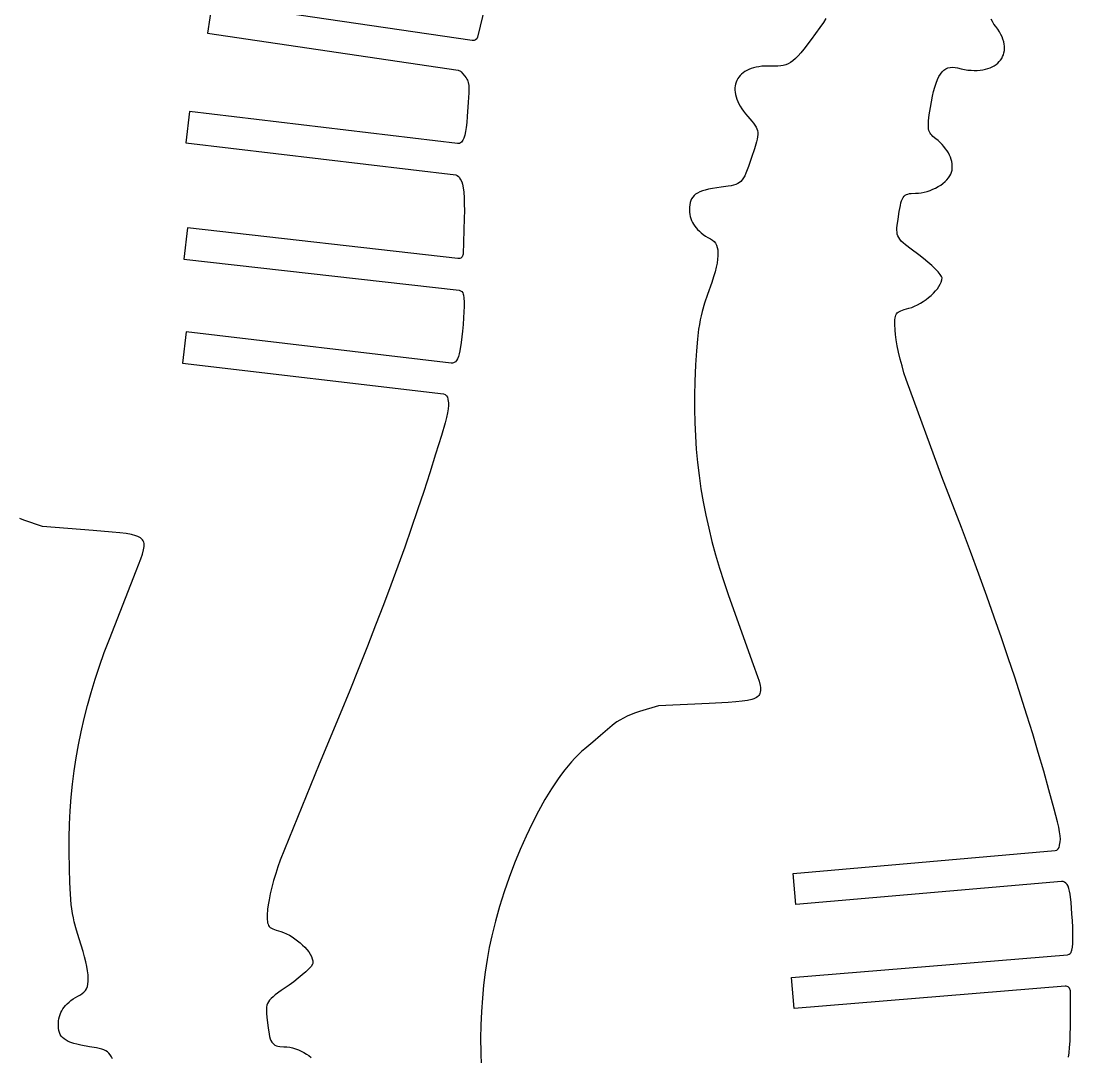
# Model space of a CAD drawing. Header units: millimetres. Extents: x 379 to 541, y 178 to 382.
# Drawn here: x 462.9 to 530.1, y 249.3 to 315.5 of the extents above; entities that cross this region are included whole.
import ezdxf

# ---------------------------------------------------------------- set-up
doc = ezdxf.new("R2010")
doc.units = ezdxf.units.MM

msp = doc.modelspace()

# ---------------------------------------------------------------- linework, layer by layer
at = {"flags": 128}
for points in [[(492.584188, 316.486572), (492.095999, 314.473922, -0.387572), (491.760763, 314.247838), (475.133936, 316.695378), (474.842667, 314.716701), (490.854271, 312.359725, -0.185272), (491.041598, 312.254315), (491.369208, 311.858878), (491.411436, 311.793923), (491.446719, 311.723531), (491.475542, 311.647286), (491.498385, 311.564774), (491.528057, 311.379286), (491.539592, 311.163743), (491.536844, 310.914822), (491.503919, 310.303558), (491.441827, 309.390786), (491.409816, 309.019141), (491.374518, 308.69946), (491.33395, 308.428345), (491.28613, 308.202397), (491.229077, 308.018222), (491.160807, 307.872421), (491.121847, 307.812848), (491.079339, 307.761595), (491.061058, 307.744477, -0.22133), (490.820475, 307.665571), (473.69162, 309.708575), (473.454753, 307.722651), (490.69818, 305.665982, -0.24052), (490.992365, 305.392584), (490.977386, 305.407889), (491.088036, 305.220716), (491.13826, 305.063667), (491.180076, 304.837307), (491.212893, 304.548319), (491.236121, 304.203387), (491.249168, 303.809195), (491.251444, 303.372426), (491.242358, 302.899762), (491.171795, 300.596794, -0.438566), (490.838092, 300.307897), (473.557695, 302.269846), (473.332073, 300.282613), (490.922984, 298.285409, -0.339554), (491.172822, 298.038284), (491.180036, 298.010822), (491.191519, 297.993713), (491.22235, 297.787472), (491.23541, 297.549829), (491.23652, 297.252589), (491.225827, 296.905522), (491.203475, 296.518396), (491.169609, 296.10098), (491.124376, 295.663046), (491.040595, 294.951312), (490.962823, 294.418558), (490.920843, 294.212029), (490.873948, 294.041519), (490.819997, 293.904123), (490.756854, 293.79693), (490.682378, 293.717035), (490.59568, 293.662317, -0.171776), (490.400405, 293.618081), (473.466539, 295.616353), (473.232157, 293.630134), (489.923554, 291.660475, -0.337289), (490.193455, 291.327441), (490.202848, 291.291129), (490.233011, 291.094362), (490.238375, 290.911253), (490.219028, 290.694557), (490.175929, 290.441278), (490.110037, 290.148417), (490.022309, 289.812978), (489.785179, 289.002373), (489.413374, 287.793102), (489.037204, 286.600059), (488.654265, 285.416774), (488.262146, 284.236774), (487.858444, 283.053592), (487.440751, 281.860755), (487.00666, 280.651794), (486.553764, 279.420238), (486.079656, 278.159616), (485.581931, 276.86346), (485.058181, 275.525297), (484.505999, 274.138658), (483.922979, 272.697072), (483.306713, 271.194069), (481.964819, 267.97793), (479.480951, 261.83341), (479.33431, 261.415245), (479.19442, 260.979119), (479.064562, 260.537868), (478.94802, 260.104329), (478.848075, 259.691335), (478.76801, 259.311723), (478.711106, 258.978329), (478.680649, 258.703987), (478.658765, 258.330141), (478.655567, 258.041986), (478.663721, 257.925378), (478.679841, 257.824593), (478.705025, 257.737766), (478.740373, 257.66303), (478.786984, 257.59852), (478.845954, 257.542368), (478.918383, 257.49271), (479.00537, 257.447678), (479.227409, 257.364027), (479.52086, 257.276486), (479.702372, 257.216078), (479.88565, 257.138481), (480.068801, 257.045536), (480.249934, 256.93908), (480.427155, 256.820954), (480.598572, 256.692998), (480.762294, 256.557052), (480.916427, 256.414952), (481.059081, 256.268541), (481.188363, 256.119658), (481.30238, 255.97014), (481.39924, 255.821829), (481.477051, 255.676563), (481.533921, 255.536182), (481.567958, 255.402526), (481.577268, 255.277433), (481.568218, 255.233916), (481.54395, 255.180907), (481.452904, 255.049336), (481.310411, 254.888569), (481.122752, 254.704456), (480.896206, 254.502844), (480.637054, 254.289582), (480.351576, 254.070518), (480.046053, 253.851502), (479.544657, 253.501835), (479.169401, 253.224602), (479.023969, 253.104954), (478.903947, 252.993582), (478.807291, 252.887208), (478.731958, 252.782553), (478.675908, 252.676339), (478.637097, 252.565292), (478.613485, 252.44613), (478.603025, 252.315577), (478.60368, 252.170356), (478.613406, 252.007189), (478.6519, 251.613902), (478.710727, 251.109327), (478.773324, 250.716203), (478.808789, 250.557061), (478.848497, 250.420534), (478.89355, 250.304872), (478.945049, 250.208325), (479.004092, 250.129147), (479.071781, 250.065584), (479.149218, 250.01589), (479.2375, 249.978315), (479.33773, 249.951109), (479.451007, 249.932523), (479.721107, 249.914214), (479.903598, 249.900756), (480.088619, 249.872174), (480.274458, 249.829547), (480.459395, 249.773958), (480.641716, 249.706486), (480.819705, 249.628212), (480.991647, 249.540218), (481.155824, 249.443584), (481.31052, 249.33939), (481.454021, 249.228717)], [(529.8607, 249.23923), (529.902352, 249.527077), (529.936133, 249.871136), (529.961246, 250.264744), (529.976898, 250.701238), (529.982292, 251.173958), (529.982292, 253.478007, 0.438566), (529.657594, 253.776989), (512.325216, 252.345187), (512.16056, 254.338397), (529.804386, 255.795928, 0.339554), (530.061675, 256.035286), (530.069727, 256.062514), (530.081729, 256.079263), (530.118861, 256.284463), (530.139193, 256.521595), (530.149406, 256.818661), (530.149347, 257.165893), (530.138861, 257.553522), (530.117795, 257.971779), (530.085995, 258.410893), (530.024051, 259.124859), (529.962632, 259.659745), (529.926996, 259.867463), (529.885345, 260.039329), (529.835628, 260.178313), (529.775797, 260.287389), (529.703803, 260.369528), (529.618822, 260.426876, 0.171776), (529.424993, 260.477071), (512.437872, 258.99835), (512.264428, 260.990816), (529.008318, 262.448363, 0.337289), (529.288293, 262.772974), (529.298793, 262.808982), (529.334968, 263.004733), (529.345937, 263.187592), (529.333236, 263.404779), (529.297914, 263.659259), (529.241022, 263.954), (529.163608, 264.291969), (528.951415, 265.109456), (528.616819, 266.329546), (528.277364, 267.53355), (527.930843, 268.728008), (527.575047, 269.919463), (527.20777, 271.114454), (526.826805, 272.319524), (526.429943, 273.541212), (526.014977, 274.786061), (525.579699, 276.060611), (525.121903, 277.371403), (524.639381, 278.724978), (524.129925, 280.127878), (523.591328, 281.586643), (523.021382, 283.107815), (521.778614, 286.363542), (519.484092, 292.58125), (519.350327, 293.00371), (519.223859, 293.443915), (519.107576, 293.888936), (519.004366, 294.325841), (518.917116, 294.741702), (518.848714, 295.123588), (518.802048, 295.458569), (518.780007, 295.733715), (518.769583, 296.108056), (518.775211, 296.396173), (518.786932, 296.512477), (518.806131, 296.612721), (518.833963, 296.698736), (518.871583, 296.772354), (518.920148, 296.835407), (518.98081, 296.889726), (519.054726, 296.937143), (519.143051, 296.97949), (519.367548, 297.056301), (519.663542, 297.134814), (519.846819, 297.189635), (520.032388, 297.261582), (520.218299, 297.348875), (520.402607, 297.449733), (520.583363, 297.562376), (520.758618, 297.685022), (520.926427, 297.815891), (521.08484, 297.953203), (521.231911, 298.095177), (521.365692, 298.240031), (521.484234, 298.385987), (521.585591, 298.531262), (521.667815, 298.674077), (521.728957, 298.81265), (521.767071, 298.945201), (521.780208, 299.06995), (521.772495, 299.113724), (521.749862, 299.167451), (521.662888, 299.301749), (521.525386, 299.466804), (521.343453, 299.656578), (521.123188, 299.865034), (520.870689, 300.086133), (520.592054, 300.313837), (520.293382, 300.542107), (519.80293, 300.906966), (519.43634, 301.195561), (519.294641, 301.319607), (519.178086, 301.434602), (519.084733, 301.543887), (519.012641, 301.6508), (518.95987, 301.75868), (518.924478, 301.870864), (518.904526, 301.990693), (518.89807, 302.121505), (518.903172, 302.266638), (518.91789, 302.429431), (518.968411, 302.821354), (519.042663, 303.323891), (519.117271, 303.714914), (519.157593, 303.872895), (519.201464, 304.008142), (519.250038, 304.12237), (519.304469, 304.217294), (519.36591, 304.294627), (519.435514, 304.356087), (519.514436, 304.403386), (519.603828, 304.43824), (519.704844, 304.462363), (519.818637, 304.477471), (520.089171, 304.4875), (520.271988, 304.495363), (520.457798, 304.518265), (520.644855, 304.55518), (520.831408, 304.605079), (521.01571, 304.666936), (521.196013, 304.739722), (521.370569, 304.822409), (521.537628, 304.91397), (521.695443, 305.013377), (521.842266, 305.119603), (521.976347, 305.23162), (522.09594, 305.3484), (522.199295, 305.468915), (522.284664, 305.592138), (522.3503, 305.717041), (522.394453, 305.842597), (522.421552, 305.972811), (522.435607, 306.105499), (522.436828, 306.240223), (522.425423, 306.376544), (522.4016, 306.514024), (522.365568, 306.652223), (522.317536, 306.790702), (522.257712, 306.929024), (522.186306, 307.066748), (522.103524, 307.203437), (522.009577, 307.338652), (521.904672, 307.471953), (521.789019, 307.602902), (521.662825, 307.73106), (521.5263, 307.855989), (521.379651, 307.97725), (521.202048, 308.125802), (521.130196, 308.196283), (521.069133, 308.267211), (521.018475, 308.340823), (520.977839, 308.419351), (520.946842, 308.505031), (520.9251, 308.600098), (520.912231, 308.706785), (520.90785, 308.827326), (520.923022, 309.118911), (520.967549, 309.492728), (521.038366, 309.966652), (521.101581, 310.342485), (521.168803, 310.68629), (521.240478, 310.998715), (521.317052, 311.280408), (521.398971, 311.532018), (521.486681, 311.754195), (521.580629, 311.947587), (521.681261, 312.112843), (521.789022, 312.250611), (521.90436, 312.361541), (522.02772, 312.44628), (522.159549, 312.505479), (522.300292, 312.539786), (522.450395, 312.549849), (522.610306, 312.536317), (522.78047, 312.499839), (523.005507, 312.444125), (523.224205, 312.400868), (523.436238, 312.369716), (523.641281, 312.350316), (523.839006, 312.342313), (524.029088, 312.345355), (524.211201, 312.359087), (524.385018, 312.383157), (524.550213, 312.417211), (524.70646, 312.460895), (524.853433, 312.513856), (524.990805, 312.575741), (525.118251, 312.646196), (525.235444, 312.724867), (525.342057, 312.811401), (525.437766, 312.905445), (525.522242, 313.006646), (525.595161, 313.114649), (525.656196, 313.229101), (525.705021, 313.349649), (525.74131, 313.475939), (525.764736, 313.607618), (525.774973, 313.744332), (525.771696, 313.885728), (525.754577, 314.031453), (525.723291, 314.181153), (525.677511, 314.334474), (525.616912, 314.491063), (525.541166, 314.650567), (525.449948, 314.812631), (525.342932, 314.976904), (525.219792, 315.14303), (525.101054, 315.302882), (524.998366, 315.460971), (524.91174, 315.618537)], [(529.8607, 249.23923), (529.902352, 249.527077), (529.936133, 249.871136), (529.961246, 250.264744), (529.976898, 250.701238), (529.982292, 251.173958), (529.982292, 253.478007, 0.438566), (529.657594, 253.776989), (512.325216, 252.345187), (512.16056, 254.338397), (529.804386, 255.795928, 0.339554), (530.061675, 256.035286), (530.069727, 256.062514), (530.081729, 256.079263), (530.118861, 256.284463), (530.139193, 256.521595), (530.149406, 256.818661), (530.149347, 257.165893), (530.138861, 257.553522), (530.117795, 257.971779), (530.085995, 258.410893), (530.024051, 259.124859), (529.962632, 259.659745), (529.926996, 259.867463), (529.885345, 260.039329), (529.835628, 260.178313), (529.775797, 260.287389), (529.703803, 260.369528), (529.618822, 260.426876, 0.171776), (529.424993, 260.477071), (512.437872, 258.99835), (512.264428, 260.990816), (529.008318, 262.448363, 0.337289), (529.288293, 262.772974), (529.298793, 262.808982), (529.334968, 263.004733), (529.345937, 263.187592), (529.333236, 263.404779), (529.297914, 263.659259), (529.241022, 263.954), (529.163608, 264.291969), (528.951415, 265.109456), (528.616819, 266.329546), (528.277364, 267.53355), (527.930843, 268.728008), (527.575047, 269.919463), (527.20777, 271.114454), (526.826805, 272.319524), (526.429943, 273.541212), (526.014977, 274.786061), (525.579699, 276.060611), (525.121903, 277.371403), (524.639381, 278.724978), (524.129925, 280.127878), (523.591328, 281.586643), (523.021382, 283.107815), (521.778614, 286.363542), (519.484092, 292.58125), (519.350327, 293.00371), (519.223859, 293.443915), (519.107576, 293.888936), (519.004366, 294.325841), (518.917116, 294.741702), (518.848714, 295.123588), (518.802048, 295.458569), (518.780007, 295.733715), (518.769583, 296.108056), (518.775211, 296.396173), (518.786932, 296.512477), (518.806131, 296.612721), (518.833963, 296.698736), (518.871583, 296.772354), (518.920148, 296.835407), (518.98081, 296.889726), (519.054726, 296.937143), (519.143051, 296.97949), (519.367548, 297.056301), (519.663542, 297.134814), (519.846819, 297.189635), (520.032388, 297.261582), (520.218299, 297.348875), (520.402607, 297.449733), (520.583363, 297.562376), (520.758618, 297.685022), (520.926427, 297.815891), (521.08484, 297.953203), (521.231911, 298.095177), (521.365692, 298.240031), (521.484234, 298.385987), (521.585591, 298.531262), (521.667815, 298.674077), (521.728957, 298.81265), (521.767071, 298.945201), (521.780208, 299.06995), (521.772495, 299.113724), (521.749862, 299.167451), (521.662888, 299.301749), (521.525386, 299.466804), (521.343453, 299.656578), (521.123188, 299.865034), (520.870689, 300.086133), (520.592054, 300.313837), (520.293382, 300.542107), (519.80293, 300.906966), (519.43634, 301.195561), (519.294641, 301.319607), (519.178086, 301.434602), (519.084733, 301.543887), (519.012641, 301.6508), (518.95987, 301.75868), (518.924478, 301.870864), (518.904526, 301.990693), (518.89807, 302.121505), (518.903172, 302.266638), (518.91789, 302.429431), (518.968411, 302.821354), (519.042663, 303.323891), (519.117271, 303.714914), (519.157593, 303.872895), (519.201464, 304.008142), (519.250038, 304.12237), (519.304469, 304.217294), (519.36591, 304.294627), (519.435514, 304.356087), (519.514436, 304.403386), (519.603828, 304.43824), (519.704844, 304.462363), (519.818637, 304.477471), (520.089171, 304.4875), (520.271988, 304.495363), (520.457798, 304.518265), (520.644855, 304.55518), (520.831408, 304.605079), (521.01571, 304.666936), (521.196013, 304.739722), (521.370569, 304.822409), (521.537628, 304.91397), (521.695443, 305.013377), (521.842266, 305.119603), (521.976347, 305.23162), (522.09594, 305.3484), (522.199295, 305.468915), (522.284664, 305.592138), (522.3503, 305.717041), (522.394453, 305.842597), (522.421552, 305.972811), (522.435607, 306.105499), (522.436828, 306.240223), (522.425423, 306.376544), (522.4016, 306.514024), (522.365568, 306.652223), (522.317536, 306.790702), (522.257712, 306.929024), (522.186306, 307.066748), (522.103524, 307.203437), (522.009577, 307.338652), (521.904672, 307.471953), (521.789019, 307.602902), (521.662825, 307.73106), (521.5263, 307.855989), (521.379651, 307.97725), (521.202048, 308.125802), (521.130196, 308.196283), (521.069133, 308.267211), (521.018475, 308.340823), (520.977839, 308.419351), (520.946842, 308.505031), (520.9251, 308.600098), (520.912231, 308.706785), (520.90785, 308.827326), (520.923022, 309.118911), (520.967549, 309.492728), (521.038366, 309.966652), (521.101581, 310.342485), (521.168803, 310.68629), (521.240478, 310.998715), (521.317052, 311.280408), (521.398971, 311.532018), (521.486681, 311.754195), (521.580629, 311.947587), (521.681261, 312.112843), (521.789022, 312.250611), (521.90436, 312.361541), (522.02772, 312.44628), (522.159549, 312.505479), (522.300292, 312.539786), (522.450395, 312.549849), (522.610306, 312.536317), (522.78047, 312.499839), (523.005507, 312.444125), (523.224205, 312.400868), (523.436238, 312.369716), (523.641281, 312.350316), (523.839006, 312.342313), (524.029088, 312.345355), (524.211201, 312.359087), (524.385018, 312.383157), (524.550213, 312.417211), (524.70646, 312.460895), (524.853433, 312.513856), (524.990805, 312.575741), (525.118251, 312.646196), (525.235444, 312.724867), (525.342057, 312.811401), (525.437766, 312.905445), (525.522242, 313.006646), (525.595161, 313.114649), (525.656196, 313.229101), (525.705021, 313.349649), (525.74131, 313.475939), (525.764736, 313.607618), (525.774973, 313.744332), (525.771696, 313.885728), (525.754577, 314.031453), (525.723291, 314.181153), (525.677511, 314.334474), (525.616912, 314.491063), (525.541166, 314.650567), (525.449948, 314.812631), (525.342932, 314.976904), (525.219792, 315.14303), (525.101054, 315.302882), (524.998366, 315.460971), (524.91174, 315.618537)]]:
    msp.add_lwpolyline(points, format="xyb", dxfattribs=at)
for points in [[(514.355397, 315.66722), (514.196991, 315.41188), (513.975382, 315.095333), (513.413627, 314.313858), (512.958762, 313.712823), (512.762513, 313.472859), (512.582306, 313.269471), (512.414582, 313.099814), (512.25578, 312.961044), (512.102341, 312.850317), (511.950704, 312.764786), (511.797309, 312.701609), (511.638597, 312.65794), (511.471007, 312.630934), (511.29098, 312.617748), (510.879373, 312.621453), (510.665174, 312.625414), (510.460508, 312.620011), (510.265499, 312.605507), (510.08027, 312.582161), (509.904944, 312.550236), (509.739643, 312.509994), (509.584491, 312.461695), (509.439612, 312.405602), (509.305127, 312.341975), (509.18116, 312.271077), (509.067835, 312.193168), (508.965273, 312.108511), (508.873599, 312.017367), (508.792935, 311.919997), (508.723404, 311.816662), (508.665129, 311.707625), (508.618234, 311.593147), (508.582841, 311.473489), (508.559073, 311.348913), (508.547054, 311.21968), (508.546907, 311.086051), (508.558754, 310.94829), (508.582718, 310.806656), (508.618923, 310.661411), (508.667492, 310.512817), (508.728548, 310.361135), (508.802213, 310.206627), (508.888611, 310.049555), (508.987865, 309.890179), (509.100098, 309.728761), (509.225432, 309.565563), (509.363992, 309.400847), (509.631202, 309.091891), (509.737091, 308.960318), (509.824963, 308.83887), (509.895164, 308.723688), (509.94804, 308.610913), (509.983935, 308.496688), (510.003196, 308.377153), (510.006169, 308.24845), (509.993198, 308.10672), (509.96463, 307.948105), (509.920811, 307.768745), (509.788797, 307.33236), (509.599924, 306.766694), (509.406806, 306.20248), (509.245079, 305.776254), (509.168892, 305.607961), (509.092039, 305.465855), (509.011681, 305.347166), (508.924981, 305.249122), (508.829101, 305.168956), (508.721203, 305.103895), (508.598448, 305.051171), (508.457998, 305.008012), (508.297016, 304.97165), (508.112663, 304.939313), (507.662494, 304.875637), (507.102405, 304.789046), (506.863869, 304.741669), (506.651245, 304.6903), (506.463215, 304.633987), (506.298458, 304.571776), (506.155655, 304.502714), (506.033487, 304.425849), (505.930633, 304.340228), (505.845775, 304.244898), (505.777592, 304.138906), (505.724765, 304.0213), (505.685974, 303.891125), (505.6599, 303.747431), (505.645224, 303.589263), (505.640625, 303.415669), (505.645798, 303.275041), (505.661336, 303.137944), (505.68727, 303.004336), (505.72363, 302.874176), (505.770446, 302.747422), (505.827749, 302.624033), (505.895568, 302.503966), (505.973934, 302.387181), (506.062877, 302.273636), (506.162428, 302.163289), (506.272615, 302.056099), (506.393471, 301.952024), (506.525024, 301.851022), (506.667305, 301.753052), (506.820345, 301.658073), (506.984173, 301.566042), (507.104592, 301.490053), (507.207692, 301.399517), (507.293417, 301.293363), (507.361713, 301.17052), (507.412524, 301.02992), (507.445797, 300.87049), (507.461477, 300.691163), (507.459508, 300.490866), (507.439835, 300.268531), (507.402405, 300.023087), (507.347162, 299.753464), (507.274051, 299.458592), (507.183018, 299.1374), (507.074008, 298.788819), (506.801836, 298.005208), (506.609153, 297.449228), (506.452105, 296.919512), (506.385437, 296.654213), (506.32587, 296.383134), (506.272801, 296.102158), (506.225626, 295.80717), (506.146552, 295.158695), (506.083825, 294.404785), (506.032623, 293.512514), (505.988126, 292.448958), (505.965088, 291.562299), (505.961942, 290.68707), (505.978929, 289.82174), (506.01629, 288.964775), (506.074267, 288.114643), (506.153101, 287.269813), (506.253033, 286.428751), (506.374305, 285.589926), (506.517158, 284.751804), (506.681834, 283.912854), (506.868573, 283.071542), (507.077618, 282.226338), (507.309209, 281.375707), (507.563588, 280.518118), (507.840996, 279.652039), (508.141675, 278.775937), (509.717737, 274.357881), (509.990759, 273.589006), (510.087538, 273.277702), (510.152232, 273.010215), (510.171234, 272.891745), (510.18064, 272.782839), (510.179925, 272.683035), (510.168564, 272.59187), (510.146033, 272.50888), (510.111805, 272.433602), (510.065358, 272.365574), (510.006164, 272.304332), (509.933701, 272.249413), (509.847442, 272.200354), (509.746863, 272.156691), (509.63144, 272.117963), (509.353958, 272.053454), (509.010798, 272.003124), (508.597761, 271.963266), (508.110648, 271.930176), (506.897396, 271.869482), (503.65625, 271.718227), (502.436521, 271.338864), (502.1808, 271.252452), (501.921541, 271.152107), (501.6659, 271.041436), (501.42103, 270.924046), (501.194084, 270.803544), (500.992218, 270.683537), (500.822585, 270.567633), (500.692338, 270.459438), (500.392073, 270.186457), (499.962214, 269.812855), (499.460153, 269.387814), (498.94328, 268.960519), (498.734227, 268.78117), (498.523642, 268.583147), (498.311829, 268.367063), (498.099092, 268.13353), (497.885735, 267.883159), (497.672062, 267.616563), (497.458376, 267.334353), (497.244983, 267.037142), (497.032185, 266.725542), (496.820286, 266.400164), (496.609591, 266.06162), (496.400403, 265.710523), (495.987764, 264.973116), (495.584802, 264.192839), (495.193947, 263.374587), (494.81763, 262.523257), (494.458283, 261.643744), (494.118337, 260.740944), (493.800223, 259.819753), (493.506373, 258.885066), (493.239218, 257.941781), (493.001188, 256.994792), (492.840925, 256.252291), (492.701105, 255.478304), (492.581761, 254.67744), (492.482926, 253.854309), (492.404632, 253.013519), (492.346913, 252.159682), (492.3098, 251.297407), (492.293327, 250.431303), (492.297526, 249.56598), (492.32243, 248.706047)], [(514.355397, 315.66722), (514.196991, 315.41188), (513.975382, 315.095333), (513.413627, 314.313858), (512.958762, 313.712823), (512.762513, 313.472859), (512.582306, 313.269471), (512.414582, 313.099814), (512.25578, 312.961044), (512.102341, 312.850317), (511.950704, 312.764786), (511.797309, 312.701609), (511.638597, 312.65794), (511.471007, 312.630934), (511.29098, 312.617748), (510.879373, 312.621453), (510.665174, 312.625414), (510.460508, 312.620011), (510.265499, 312.605507), (510.08027, 312.582161), (509.904944, 312.550236), (509.739643, 312.509994), (509.584491, 312.461695), (509.439612, 312.405602), (509.305127, 312.341975), (509.18116, 312.271077), (509.067835, 312.193168), (508.965273, 312.108511), (508.873599, 312.017367), (508.792935, 311.919997), (508.723404, 311.816662), (508.665129, 311.707625), (508.618234, 311.593147), (508.582841, 311.473489), (508.559073, 311.348913), (508.547054, 311.21968), (508.546907, 311.086051), (508.558754, 310.94829), (508.582718, 310.806656), (508.618923, 310.661411), (508.667492, 310.512817), (508.728548, 310.361135), (508.802213, 310.206627), (508.888611, 310.049555), (508.987865, 309.890179), (509.100098, 309.728761), (509.225432, 309.565563), (509.363992, 309.400847), (509.631202, 309.091891), (509.737091, 308.960318), (509.824963, 308.83887), (509.895164, 308.723688), (509.94804, 308.610913), (509.983935, 308.496688), (510.003196, 308.377153), (510.006169, 308.24845), (509.993198, 308.10672), (509.96463, 307.948105), (509.920811, 307.768745), (509.788797, 307.33236), (509.599924, 306.766694), (509.406806, 306.20248), (509.245079, 305.776254), (509.168892, 305.607961), (509.092039, 305.465855), (509.011681, 305.347166), (508.924981, 305.249122), (508.829101, 305.168956), (508.721203, 305.103895), (508.598448, 305.051171), (508.457998, 305.008012), (508.297016, 304.97165), (508.112663, 304.939313), (507.662494, 304.875637), (507.102405, 304.789046), (506.863869, 304.741669), (506.651245, 304.6903), (506.463215, 304.633987), (506.298458, 304.571776), (506.155655, 304.502714), (506.033487, 304.425849), (505.930633, 304.340228), (505.845775, 304.244898), (505.777592, 304.138906), (505.724765, 304.0213), (505.685974, 303.891125), (505.6599, 303.747431), (505.645224, 303.589263), (505.640625, 303.415669), (505.645798, 303.275041), (505.661336, 303.137944), (505.68727, 303.004336), (505.72363, 302.874176), (505.770446, 302.747422), (505.827749, 302.624033), (505.895568, 302.503966), (505.973934, 302.387181), (506.062877, 302.273636), (506.162428, 302.163289), (506.272615, 302.056099), (506.393471, 301.952024), (506.525024, 301.851022), (506.667305, 301.753052), (506.820345, 301.658073), (506.984173, 301.566042), (507.104592, 301.490053), (507.207692, 301.399517), (507.293417, 301.293363), (507.361713, 301.17052), (507.412524, 301.02992), (507.445797, 300.87049), (507.461477, 300.691163), (507.459508, 300.490866), (507.439835, 300.268531), (507.402405, 300.023087), (507.347162, 299.753464), (507.274051, 299.458592), (507.183018, 299.1374), (507.074008, 298.788819), (506.801836, 298.005208), (506.609153, 297.449228), (506.452105, 296.919512), (506.385437, 296.654213), (506.32587, 296.383134), (506.272801, 296.102158), (506.225626, 295.80717), (506.146552, 295.158695), (506.083825, 294.404785), (506.032623, 293.512514), (505.988126, 292.448958), (505.965088, 291.562299), (505.961942, 290.68707), (505.978929, 289.82174), (506.01629, 288.964775), (506.074267, 288.114643), (506.153101, 287.269813), (506.253033, 286.428751), (506.374305, 285.589926), (506.517158, 284.751804), (506.681834, 283.912854), (506.868573, 283.071542), (507.077618, 282.226338), (507.309209, 281.375707), (507.563588, 280.518118), (507.840996, 279.652039), (508.141675, 278.775937), (509.717737, 274.357881), (509.990759, 273.589006), (510.087538, 273.277702), (510.152232, 273.010215), (510.171234, 272.891745), (510.18064, 272.782839), (510.179925, 272.683035), (510.168564, 272.59187), (510.146033, 272.50888), (510.111805, 272.433602), (510.065358, 272.365574), (510.006164, 272.304332), (509.933701, 272.249413), (509.847442, 272.200354), (509.746863, 272.156691), (509.63144, 272.117963), (509.353958, 272.053454), (509.010798, 272.003124), (508.597761, 271.963266), (508.110648, 271.930176), (506.897396, 271.869482), (503.65625, 271.718227), (502.436521, 271.338864), (502.1808, 271.252452), (501.921541, 271.152107), (501.6659, 271.041436), (501.42103, 270.924046), (501.194084, 270.803544), (500.992218, 270.683537), (500.822585, 270.567633), (500.692338, 270.459438), (500.392073, 270.186457), (499.962214, 269.812855), (499.460153, 269.387814), (498.94328, 268.960519), (498.734227, 268.78117), (498.523642, 268.583147), (498.311829, 268.367063), (498.099092, 268.13353), (497.885735, 267.883159), (497.672062, 267.616563), (497.458376, 267.334353), (497.244983, 267.037142), (497.032185, 266.725542), (496.820286, 266.400164), (496.609591, 266.06162), (496.400403, 265.710523), (495.987764, 264.973116), (495.584802, 264.192839), (495.193947, 263.374587), (494.81763, 262.523257), (494.458283, 261.643744), (494.118337, 260.740944), (493.800223, 259.819753), (493.506373, 258.885066), (493.239218, 257.941781), (493.001188, 256.994792), (492.840925, 256.252291), (492.701105, 255.478304), (492.581761, 254.67744), (492.482926, 253.854309), (492.404632, 253.013519), (492.346913, 252.159682), (492.3098, 251.297407), (492.293327, 250.431303), (492.297526, 249.56598), (492.32243, 248.706047)], [(468.771636, 249.128721), (468.699171, 249.273114), (468.622485, 249.394208), (468.538829, 249.494861), (468.445449, 249.577926), (468.339594, 249.646261), (468.218511, 249.70272), (468.079449, 249.75016), (467.919656, 249.791435), (467.73638, 249.829403), (467.288372, 249.906836), (466.731198, 250.01054), (466.494225, 250.0652), (466.283274, 250.123056), (466.097057, 250.185102), (465.934282, 250.252329), (465.793661, 250.325732), (465.673905, 250.406303), (465.573721, 250.495034), (465.491822, 250.592918), (465.426917, 250.700948), (465.377717, 250.820117), (465.342931, 250.951419), (465.32127, 251.095844), (465.311445, 251.254387), (465.312164, 251.428041), (465.321642, 251.568444), (465.341371, 251.705001), (465.371385, 251.837752), (465.411714, 251.966737), (465.46239, 252.091998), (465.523445, 252.213574), (465.594909, 252.331508), (465.676815, 252.445838), (465.769194, 252.556606), (465.872078, 252.663852), (465.985496, 252.767618), (466.109483, 252.867942), (466.244067, 252.964868), (466.389282, 253.058435), (466.545159, 253.148682), (466.711729, 253.235653), (466.834418, 253.307918), (466.940243, 253.395254), (467.029178, 253.498733), (467.101205, 253.619427), (467.156298, 253.758405), (467.194438, 253.916741), (467.215602, 254.095503), (467.219769, 254.295767), (467.206914, 254.5186), (467.177019, 254.765075), (467.130059, 255.036264), (467.066013, 255.333236), (466.984859, 255.657066), (466.886576, 256.008822), (466.63853, 256.800401), (466.462965, 257.362021), (466.322214, 257.896298), (466.263702, 258.163514), (466.212465, 258.436291), (466.168026, 258.71876), (466.129907, 259.015054), (466.070731, 259.665647), (466.031122, 260.421124), (466.007271, 261.314545), (465.995367, 262.378965), (465.999494, 263.265913), (466.023154, 264.140828), (466.066635, 265.005232), (466.130224, 265.860651), (466.214209, 266.708608), (466.31888, 267.550628), (466.444523, 268.388235), (466.591428, 269.222952), (466.759882, 270.056306), (466.950175, 270.889819), (467.162592, 271.725018), (467.397424, 272.563423), (467.654958, 273.406562), (467.935482, 274.255958), (468.239284, 275.113135), (468.566653, 275.979618), (470.277282, 280.347333), (470.573724, 281.107486), (470.679991, 281.41568), (470.752847, 281.68106), (470.775468, 281.798893), (470.788205, 281.90746), (470.790547, 282.007239), (470.781984, 282.098709), (470.762005, 282.18235), (470.730098, 282.258641), (470.685756, 282.328059), (470.628466, 282.391086), (470.557719, 282.448198), (470.473003, 282.499876), (470.373808, 282.546599), (470.259625, 282.588843), (469.984249, 282.66182), (469.642791, 282.722636), (469.231169, 282.775125), (468.745298, 282.823118), (467.534474, 282.92094), (464.29948, 283.171387), (463.091942, 283.587927), (462.838987, 283.68213)]]:
    msp.add_lwpolyline(points, dxfattribs=at)

doc.saveas('drawing.dxf')
